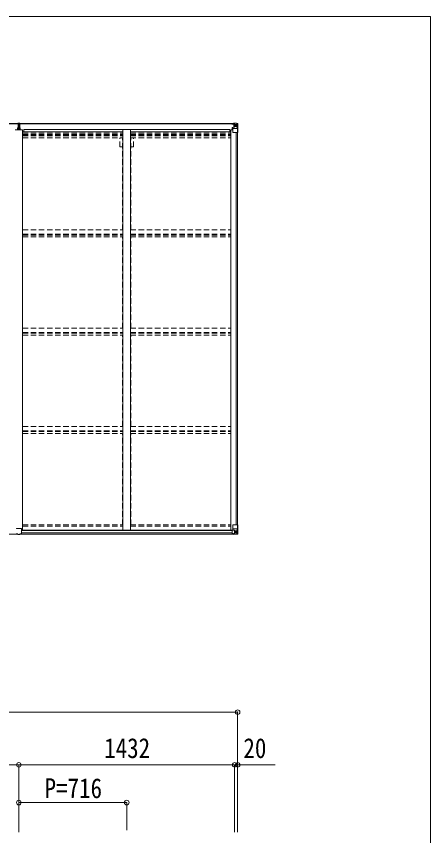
# Model space of a CAD drawing. Units: millimetres at full size, sheet at 1:30. Extents: x -8432 to 8432, y -5820 to 5820.
# Drawn here: x 5259 to 8008, y 386 to 5820 of the extents above; entities that cross this region are included whole.
import ezdxf
from ezdxf.enums import TextEntityAlignment as Align

# ---------------------------------------------------------------- set-up
doc = ezdxf.new("R2010")
doc.units = ezdxf.units.MM
doc.header["$LTSCALE"] = 30
doc.header["$PDMODE"] = 32
doc.header["$PDSIZE"] = 30
doc.linetypes.add('DASHED1', pattern=[1.8, 1.2, -0.6])
for name, color, linetype, lineweight in [('0-3_ELV2', 4, 'Continuous', 9), ('0-4_TABLE1', 6, 'Continuous', 9), ('0-6_OTH_LINE', 6, 'Continuous', 9), ('F-0_240', 7, 'Continuous', 9)]:
    doc.layers.add(name, color=color, linetype=linetype, lineweight=lineweight)
doc.styles.add('ＭＳ ゴシック', font='')
doc.styles.get('ＭＳ ゴシック').set_extended_font_data('MS Gothic')

msp = doc.modelspace()

# ---------------------------------------------------------------- linework, layer by layer
at = {"layer": '0-3_ELV2'}
for p, q in [((264.72, 5109.65), (5268.72, 5109.65)), ((5281.72, 5109.65), (6705.72, 5109.65)), ((264.72, 5107.5), (5268.72, 5107.5)), ((5250.22, 5067.52), (5300.22, 5067.52)), ((5281.72, 5107.5), (6705.72, 5107.5)), ((5300.22, 2411.42), (5300.22, 5067.52)), ((5300.22, 5053.85), (5966.22, 5053.85)), ((5307.72, 5069.36), (6674.72, 5069.36)), ((5307.72, 5053.85), (5307.72, 5069.36)), ((5966.22, 2411.42), (5966.22, 5069.36)), ((6016.22, 2411.42), (6016.22, 5069.36)), ((6016.22, 5053.85), (6682.22, 5053.85)), ((6674.72, 5053.85), (6674.72, 5069.36)), ((6682.22, 5067.53), (6695.22, 5067.53)), ((6682.22, 5067.53), (6682.22, 2411.42)), ((6717.52, 5048.88), (6717.52, 2447.44)), ((6727.22, 5048.88), (6727.22, 2447.44)), ((5291.72, 2411.42), (6702.48, 2411.42)), ((5291.72, 2409.16), (6690.72, 2409.16)), ((5291.72, 2393.54), (6690.72, 2393.54)), ((269.72, 2385.65), (5268.72, 2385.65)), ((5281.72, 2385.65), (6700.72, 2385.65))]:
    msp.add_line(p, q, dxfattribs=at)
at = {"layer": '0-3_ELV2', "linetype": 'DASHED1'}
for p, q in [((5300.22, 5045.45), (5966.22, 5045.45)), ((5300.22, 5037.25), (5966.22, 5037.25)), ((5300.22, 5033.32), (5966.22, 5033.32)), ((5300.22, 5028.24), (5966.22, 5028.24)), ((5300.22, 5015.24), (5966.22, 5015.24)), ((5946.02, 4953.65), (5946.02, 5015.24)), ((5963.72, 4404.12), (5963.72, 5015.24)), ((6016.22, 5045.45), (6682.22, 5045.45)), ((6016.22, 5037.25), (6682.22, 5037.25)), ((6016.22, 5033.32), (6682.22, 5033.32)), ((6016.22, 5028.24), (6682.22, 5028.24)), ((6016.22, 5015.24), (6682.22, 5015.24)), ((6018.72, 4404.12), (6018.72, 5015.24)), ((6036.42, 4953.65), (6036.42, 5015.24)), ((5946.02, 4953.65), (5963.72, 4953.65)), ((6018.72, 4953.65), (6036.42, 4953.65)), ((5300.22, 4404.12), (5966.22, 4404.12)), ((6016.22, 4404.12), (6682.19, 4404.12)), ((5300.22, 4374.39), (5966.22, 4374.39)), ((5300.22, 4369.84), (5966.22, 4369.84)), ((5300.22, 4356.83), (5966.22, 4356.83)), ((5963.72, 3752.34), (5963.72, 4356.83)), ((6016.22, 4374.39), (6682.19, 4374.39)), ((6016.22, 4369.84), (6682.19, 4369.84)), ((6016.22, 4356.83), (6682.19, 4356.83)), ((6018.72, 3752.34), (6018.72, 4356.83)), ((5300.22, 3752.46), (5966.22, 3752.46)), ((6016.22, 3752.46), (6682.19, 3752.46)), ((5300.22, 3722.73), (5966.22, 3722.73)), ((5300.22, 3718.18), (5966.22, 3718.18)), ((5300.22, 3705.17), (5966.22, 3705.17)), ((5963.72, 3100.68), (5963.72, 3703.97)), ((6016.22, 3722.73), (6682.19, 3722.73)), ((6016.22, 3718.18), (6682.19, 3718.18)), ((6016.22, 3705.17), (6682.19, 3705.17)), ((6018.72, 3100.68), (6018.72, 3703.97)), ((5300.22, 3100.8), (5966.22, 3100.8)), ((6016.22, 3100.8), (6682.19, 3100.8)), ((5300.22, 3071.07), (5966.22, 3071.07)), ((5300.22, 3066.52), (5966.22, 3066.52)), ((5300.22, 3053.51), (5966.22, 3053.51)), ((5963.72, 2447.59), (5963.72, 3052.31)), ((6016.22, 3071.07), (6682.19, 3071.07)), ((6016.22, 3066.52), (6682.19, 3066.52)), ((6016.22, 3053.51), (6682.19, 3053.51)), ((6018.72, 2447.59), (6018.72, 3052.31)), ((5300.22, 2447.59), (5966.22, 2447.59)), ((6016.22, 2447.59), (6682.22, 2447.59)), ((5300.22, 2439.25), (5966.22, 2439.25)), ((6016.22, 2439.25), (6682.22, 2439.25))]:
    msp.add_line(p, q, dxfattribs=at)
at = {"layer": '0-4_TABLE1'}
for p, q in [((5268.72, 5111.35), (5275.22, 5111.75)), ((5268.72, 5106.85), (5268.72, 5111.35)), ((5273.72, 5108.65), (5268.72, 5108.35)), ((5275.22, 5108.74), (5273.72, 5108.65)), ((5273.72, 5108.65), (5273.72, 5067.52)), ((5275.22, 5111.75), (5281.72, 5111.35)), ((5275.22, 5111.75), (5275.22, 5108.74)), ((5281.72, 5108.34), (5275.22, 5108.74)), ((5281.72, 5106.85), (5281.72, 5111.35)), ((6695.42, 5110.08), (6693.73, 5109.65)), ((6695.42, 5110.08), (6695.72, 5110.08)), ((6695.72, 5110.08), (6695.72, 5109.65)), ((6700.72, 5109.65), (6700.72, 5112.27)), ((6700.72, 5112.27), (6728.28, 5110.59)), ((6707.22, 5110.99), (6700.72, 5111.39)), ((6700.72, 5110.46), (6705.72, 5110.38)), ((6707.22, 5085.78), (6707.22, 5111.88)), ((6707.22, 5111.76), (6719.22, 5110.98)), ((6719.31, 5110.97), (6727.23, 5110.5)), ((6722.4, 5106.09), (6725.14, 5109.75)), ((6726.37, 5109.53), (6726.37, 5109.46)), ((6726.37, 5048.88), (6726.37, 5109.46)), ((6728.28, 5110.54), (6728.28, 5110.58)), ((6729.22, 5109.59), (6729.22, 5048.88)), ((5266.72, 5080.29), (5273.72, 5080.35)), ((5266.72, 5067.52), (5266.72, 5080.29)), ((5273.72, 5079.85), (5266.72, 5079.79)), ((5266.72, 5078.91), (5273.72, 5078.85)), ((5273.72, 5078.35), (5266.72, 5078.41)), ((5269.72, 5105.85), (5273.72, 5105.85)), ((5269.72, 5080.31), (5269.72, 5105.85)), ((5269.72, 5104.02), (5273.72, 5103.95)), ((5269.72, 5100.42), (5273.72, 5100.35)), ((5269.72, 5092.18), (5273.72, 5092.15)), ((5273.72, 5095.13), (5276.72, 5095.13)), ((5273.72, 5088.06), (5276.72, 5088.06)), ((5273.72, 5078.42), (5276.72, 5078.42)), ((5273.72, 5071.35), (5276.72, 5071.35)), ((5276.72, 5105.85), (5280.72, 5105.85)), ((5276.72, 5105.85), (5276.72, 5067.52)), ((5276.72, 5103.95), (5280.72, 5103.95)), ((5276.72, 5100.35), (5280.72, 5100.35)), ((5276.72, 5092.15), (5280.72, 5092.15)), ((5276.72, 5080.35), (5283.72, 5080.29)), ((5283.72, 5079.79), (5276.72, 5079.85)), ((5276.72, 5078.85), (5283.72, 5078.91)), ((5283.72, 5078.41), (5276.72, 5078.35)), ((5280.72, 5080.31), (5280.72, 5105.85)), ((5283.72, 5080.29), (5283.72, 5067.52)), ((6689.22, 5104.9), (6689.22, 5107.5)), ((6695.22, 5106.58), (6689.22, 5106.58)), ((6690.22, 5107.5), (6690.22, 5106.58)), ((6690.22, 5104.85), (6705.22, 5104.72)), ((6695.77, 5083.79), (6690.72, 5083.75)), ((6690.72, 5067.53), (6690.72, 5083.75)), ((6690.72, 5082.03), (6695.22, 5082)), ((6690.72, 5071.88), (6695.22, 5071.88)), ((6691.72, 5083.75), (6691.72, 5082.02)), ((6705.22, 5104.88), (6695.22, 5104.97)), ((6695.22, 5049.88), (6695.22, 5082.97)), ((6719.22, 5075.54), (6695.22, 5075.54)), ((6706.39, 5085.52), (6696.04, 5083.87)), ((6696.04, 5083.23), (6706.39, 5084.89)), ((6696.04, 5083.87), (6696.04, 5083.23)), ((6697.22, 5105.81), (6697.22, 5107.5)), ((6697.22, 5106.84), (6705.22, 5106.84)), ((6697.22, 5106.81), (6705.22, 5106.81)), ((6697.22, 5105.81), (6705.72, 5105.81)), ((6701.72, 5084.77), (6701.72, 5104.74)), ((6705.61, 5104.51), (6701.72, 5104.51)), ((6701.72, 5100.88), (6705.72, 5100.88)), ((6701.72, 5092.67), (6705.72, 5092.67)), ((6705.22, 5106.84), (6705.22, 5104.88)), ((6705.22, 5104.72), (6705.22, 5104.88)), ((6705.72, 5106.17), (6707.22, 5106.17)), ((6705.72, 5102.63), (6719.22, 5102.63)), ((6705.72, 5089.08), (6719.22, 5089.08)), ((6706.39, 5084.89), (6706.39, 5085.52)), ((6713.74, 5095.44), (6713.74, 5094.48)), ((6721.55, 5102.58), (6719.22, 5102.64)), ((6719.22, 5089.08), (6721.55, 5089.11)), ((6719.22, 5089.08), (6719.22, 5089.08)), ((6725.83, 5075.76), (6719.22, 5075.54)), ((6721.55, 5089.11), (6721.55, 5102.58)), ((6725.83, 5075.76), (6721.69, 5087.84)), ((6729.22, 5048.88), (6696.22, 5048.88)), ((6695.22, 2446.44), (6695.22, 2413.34)), ((6729.22, 2447.44), (6696.22, 2447.44)), ((6726.37, 2447.44), (6726.37, 2386.86)), ((6729.22, 2386.73), (6729.22, 2447.44)), ((5290.72, 2422.83), (5259.72, 2422.83)), ((5291.72, 2389.51), (5291.72, 2421.83)), ((6690.72, 2410.29), (6690.72, 2390.13)), ((6700.72, 2411.23), (6691.72, 2411.2)), ((6719.22, 2420.77), (6695.22, 2420.77)), ((6696.04, 2413.09), (6706.39, 2411.43)), ((6696.04, 2412.45), (6696.04, 2413.09)), ((6703.69, 2411.23), (6696.04, 2412.45)), ((6707.22, 2411.23), (6700.72, 2411.23)), ((6706.39, 2411.43), (6706.39, 2411.23)), ((6707.22, 2411.23), (6707.22, 2384.44)), ((6707.22, 2407.24), (6719.22, 2407.24)), ((6719.22, 2393.68), (6707.22, 2393.68)), ((6714.7, 2400.88), (6714.7, 2401.84)), ((6725.83, 2420.56), (6719.22, 2420.77)), ((6719.22, 2407.24), (6719.22, 2407.24)), ((6719.22, 2407.24), (6721.55, 2407.21)), ((6721.55, 2393.74), (6719.22, 2393.68)), ((6721.55, 2407.21), (6721.55, 2393.74)), ((6725.83, 2420.56), (6721.69, 2408.48)), ((5268.72, 2388.74), (5259.72, 2388.8)), ((5281.72, 2388.74), (5290.72, 2388.8)), ((5291.72, 2389.51), (5291.72, 2389.47)), ((6691.72, 2389.42), (6700.72, 2389.36)), ((6700.72, 2384.04), (6700.72, 2389.99)), ((6707.22, 2384.56), (6719.22, 2385.34)), ((6719.31, 2385.35), (6727.23, 2385.82)), ((6722.4, 2390.23), (6725.14, 2386.56)), ((6726.37, 2386.79), (6726.37, 2386.86)), ((6728.28, 2385.77), (6728.28, 2385.73))]:
    msp.add_line(p, q, dxfattribs=at)
for points in [[(6700.72, 5110.88), (6705.72, 5110.88), (6705.72, 5085.41)], [(6695.22, 5106.58), (6695.22, 5104.96), (6689.22, 5105.01)], [(6712.78, 5097.36), (6711.82, 5097.36), (6711.82, 5096.4), (6712.78, 5096.4)], [(6714.7, 5098.32), (6714.7, 5099.28), (6713.74, 5099.28), (6713.74, 5098.32)], [(6713.74, 5094.48), (6714.7, 5094.48), (6714.7, 5095.44)], [(6715.66, 5096.4), (6716.62, 5096.4), (6716.62, 5097.36), (6715.66, 5097.36)], [(6712.78, 2399.92), (6711.82, 2399.92), (6711.82, 2398.96), (6712.78, 2398.96)], [(6714.7, 2401.84), (6713.74, 2401.84), (6713.74, 2400.88)], [(6713.74, 2398), (6713.74, 2397.04), (6714.7, 2397.04), (6714.7, 2398)], [(6715.66, 2398.96), (6716.62, 2398.96), (6716.62, 2399.92), (6715.66, 2399.92)], [(5275.22, 2383.32), (5268.72, 2383.71), (5268.72, 2388.74)], [(5275.22, 2383.32), (5281.72, 2383.71), (5281.72, 2388.74)], [(6690.72, 2390.13), (6690.73, 2390.02), (6700.72, 2389.99)], [(6728.28, 2385.73), (6719.22, 2385.18), (6700.72, 2384.04)]]:
    msp.add_lwpolyline(points, dxfattribs=at)
for centre in [(6714.22, 5096.88), (6714.22, 2399.44)]:
    msp.add_circle(centre, 5.3, dxfattribs=at)
for centre, radius, start, end in [((6727.06, 5123.2), 12.7, 264.89689, 270.75534), ((6725.09, 5109.58), 1.28, 357.54105, 48.82169), ((6728.22, 5109.59), 0.999, 0.04917, 86.5576), ((6728.22, 5109.59), 1, 359.99921, 86.49983), ((6728.22, 5109.55), 0.999, 0.04917, 86.5576), ((5269.72, 5106.85), 1, 180, 270), ((5280.72, 5106.85), 1, 270, 0), ((6690.08, 5112.54), 7.69, 263.56574, 271.03001), ((6696.15, 5082.94), 0.937, 96.73234, 177.67791), ((6696.15, 5082.3), 0.937, 96.73234, 177.67791), ((6705.22, 5107.34), 0.5, 270.00309, 0.00198), ((6705.22, 5107.31), 0.5, 269.99891, 359.99891), ((6705.22, 5104.38), 0.5, 359.95536, 89.47105), ((6705.2, 5104.2), 0.513, 358.95293, 88.11972), ((6706.28, 5086.45), 0.937, 276.73234, 357.67791), ((6706.28, 5085.82), 0.937, 276.73234, 357.67791), ((6712.78, 5098.32), 0.96, 270, 0), ((6712.78, 5095.44), 0.96, 0, 90), ((6715.66, 5098.32), 0.96, 180, 270), ((6715.66, 5095.44), 0.96, 90, 180), ((6696.22, 5049.88), 1, 180, 270), ((6696.22, 2446.44), 1, 90, 180), ((5259.72, 2421.83), 1, 90, 180), ((5290.72, 2421.83), 1, 0, 90), ((6696.15, 2414.02), 0.937, 182.32209, 263.26766), ((6696.15, 2413.38), 0.937, 182.32209, 263.26766), ((6706.28, 2410.5), 0.937, 50.93398, 83.26766), ((6712.78, 2400.88), 0.96, 270, 0), ((6712.78, 2398), 0.96, 0, 90), ((6715.66, 2400.88), 0.96, 180, 270), ((6715.66, 2398), 0.96, 90, 180), ((6725.09, 2386.73), 1.28, 311.17831, 2.45895), ((6727.06, 2373.12), 12.7, 89.24466, 95.10311), ((6728.22, 2386.77), 0.999, 273.4424, 359.95083), ((6728.22, 2386.73), 0.999, 273.4424, 359.95083), ((6728.22, 2386.73), 1, 273.50017, 0.00079)]:
    msp.add_arc(centre, radius, start, end, dxfattribs=at)
for centre, major_axis, ratio, start_param, end_param in [((5273.74, 5108.65), (0.18, -2.99), 0.008711, 3.1415927, 4.7113235), ((5101.85, 5098.14), (171.87, 10.52), 0.017422, 6.2821194, 6.2831848), ((6726.09, 5107.57), (0.02, 3), 0.466854, 0.125683, 0.7596956), ((6726.28, 5110.67), (-2, 0.12), 0.060933, 2.0712557, 3.1453404), ((6527.28, 5122.9), (-201, 12.36), 0.060933, 3.1453404, 3.145839), ((6800.97, 5102.63), (-81.75, 0), 0.061163, 6.2824128, 6.2831853), ((6724.42, 5102.5), (-0.03, 5), 0.573921, 0.7672717, 1.551125), ((6722.95, 5089.13), (0, 3), 0.468246, 1.5772882, 2.0127935), ((6725.11, 5078.11), (-0.85, 2.32), 0.403757, 3.0087805, 3.9744392), ((6691.72, 2410.29), (-1, -0.021), 0.906239, 4.6936843, 6.2644806), ((6800.97, 2393.68), (-81.75, 0), 0.061163, 0, 0.0007725), ((6722.95, 2407.19), (0, -3), 0.468246, 4.2703918, 4.7058971), ((6724.42, 2393.82), (-0.03, -5), 0.573921, 4.7320603, 5.5159136), ((6725.11, 2418.21), (-0.85, -2.32), 0.403757, 2.3087461, 3.2744049), ((5259.72, 2389.51), (1, -0.012), 0.707053, 3.2044821, 4.7211143), ((5290.72, 2389.51), (-1, -0.012), 0.707053, 3.2044821, 4.7211143), ((6691.72, 2390.12), (-1, 0.012), 0.707053, 0.1587743, 1.5795216), ((6726.09, 2388.75), (0.02, -3), 0.466854, 5.5234897, 6.1575023), ((6726.28, 2385.65), (-2, -0.12), 0.060933, 3.1378449, 4.2119296), ((6527.28, 2373.42), (-201, -12.36), 0.060933, 3.1373463, 3.1378449)]:
    msp.add_ellipse(centre, major_axis=major_axis, ratio=ratio, start_param=start_param, end_param=end_param, dxfattribs=at)
at = {"layer": '0-6_OTH_LINE'}
for p, q in [((243.22, 1205.15), (6727.22, 1205.15)), ((6727.22, 1205.15), (6727.22, 412.5)), ((263.22, 855.15), (5275.22, 855.15)), ((5275.22, 855.15), (5275.22, 409.74)), ((5275.22, 855.15), (6707.22, 855.15)), ((6707.22, 855.15), (6707.22, 409.74)), ((6707.22, 855.15), (6727.22, 855.15)), ((6727.22, 855.15), (6727.22, 409.74)), ((5275.22, 605.15), (5275.22, 422.7)), ((5275.22, 605.15), (5991.22, 605.15)), ((5991.22, 605.15), (5991.22, 422.7))]:
    msp.add_line(p, q, dxfattribs=at)
at = {"layer": '0-6_OTH_LINE', "lineweight": 18}
msp.add_line((6976.05, 855.15), (6727.22, 855.15), dxfattribs=at)
at = {"layer": '0-6_OTH_LINE'}
for p in [(6727.22, 1205.15), (5275.22, 855.15), (6707.22, 855.15), (6727.22, 855.15), (5275.22, 605.15), (5991.22, 605.15)]:
    msp.add_point(p, dxfattribs=at)
at = {"layer": 'F-0_240', "color": 5}
for p, q in [((-8432.06, 5820), (8007.94, 5820)), ((8007.94, 5820), (8007.94, -5820))]:
    msp.add_line(p, q, dxfattribs=at)

# ---------------------------------------------------------------- texts
at = {"layer": '0-6_OTH_LINE', "color": 7, "style": 'ＭＳ ゴシック', "width": 0.85}
for s, p in [('1432', (5841.22, 861.15)), ('20', (6765.3, 860.79)), ('P=716', (5445.72, 595.15))]:
    msp.add_text(s, height=132, dxfattribs=at).set_placement(p, align=Align.BOTTOM_LEFT)

doc.saveas('drawing.dxf')
